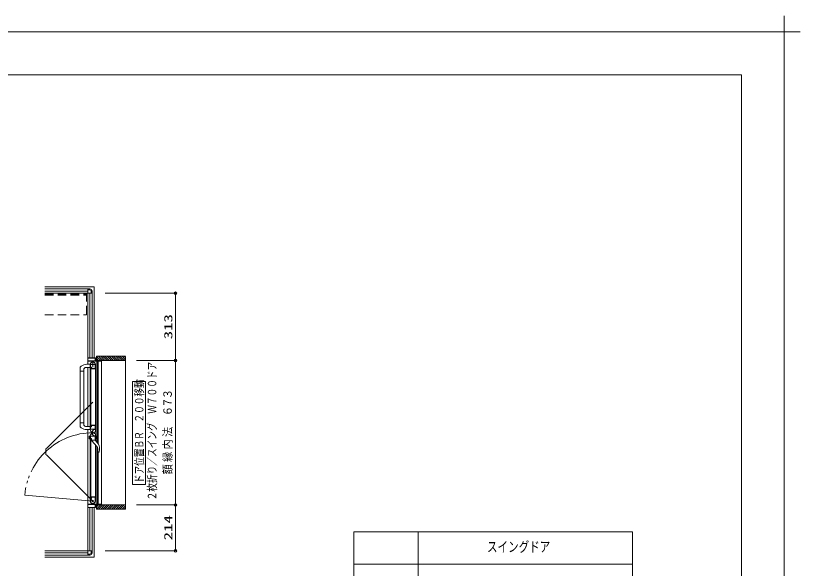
# Model space of a CAD drawing. Units: millimetres on the paper. Extents: x -305 to 305, y -152 to 152.
# Drawn here: x -60.2 to 122.7, y 23.5 to 152.3 of the extents above; entities that cross this region are included whole.
import ezdxf
from ezdxf.enums import TextEntityAlignment as Align

# ---------------------------------------------------------------- set-up
doc = ezdxf.new("R2010")
doc.units = ezdxf.units.MM
for name, pattern in [('DASHED2', [3, 2, -1]), ('LONG_CHAIN', [21, 18, -1, 1, -1]), ('LONG_DOUBLE_CHAIN', [21.8, 18, -1, 0.6, -0.6, 0.6, -1])]:
    doc.linetypes.add(name, pattern=pattern)
for name, color, linetype, lineweight in [('0-0_0', 7, 'Continuous', 9), ('0-1_VIEW0001', 7, 'Continuous', 9), ('0-2_1図面枠', 7, 'Continuous', 9), ('0-3_図面枠', 3, 'Continuous', 9), ('0-4_DEFPOINTS', 7, 'Continuous', 9)]:
    doc.layers.add(name, color=color, linetype=linetype, lineweight=lineweight)
doc.styles.add('ＭＳ ゴシック', font='')
doc.styles.get('ＭＳ ゴシック').set_extended_font_data('MS Gothic')

# ---------------------------------------------------------------- blocks, each defined once
blk = doc.blocks.new('_ORIGIN')
at = {"layer": '0-0_0'}
blk.add_line((0, 0), (-1, 0), dxfattribs=at)
blk.add_circle((0, 0), 0.5, dxfattribs=at)
blk = doc.blocks.new('グループ-6')
at = {"layer": '0-2_1図面枠'}
for p, q in [((4200, 2895), (4200, 3045)), ((4275, 2970), (4125, 2970))]:
    blk.add_line(p, q, dxfattribs=at)

msp = doc.modelspace()

# ---------------------------------------------------------------- linework, layer by layer
at = {"layer": '0-1_VIEW0001', "linetype": 'LONG_DOUBLE_CHAIN'}
for p, q in [((-53.434, 89.073), (-41.934, 89.073)), ((-41.934, 89.073), (-41.934, 72.498)), ((-42.249, 62.195), (-53.01, 51.434)), ((-53.21, 51.434), (-53.21, 49.908)), ((-42.249, 39.148), (-53.01, 49.908)), ((-58.114, 40.536), (-42.249, 39.148)), ((-41.934, 37.648), (-41.934, 26.073)), ((-53.434, 26.073), (-41.934, 26.073))]:
    msp.add_line(p, q, dxfattribs=at)
at = {"layer": '0-1_VIEW0001'}
for p, q in [((-43.434, 88.573), (-53.434, 88.573)), ((-53.434, 88.573), (-43.434, 88.573)), ((-43.434, 88.073), (-53.434, 88.073)), ((-43.434, 72.448), (-43.434, 88.573)), ((-43.434, 88.573), (-43.434, 88.173)), ((-43.434, 88.573), (-42.934, 88.573)), ((-42.934, 88.373), (-43.434, 88.373)), ((-42.634, 87.573), (-42.634, 88.073)), ((-42.434, 87.573), (-42.434, 88.073)), ((-42.434, 87.573), (-53.434, 87.573)), ((-42.934, 72.498), (-42.934, 87.573)), ((-42.834, 87.573), (-42.434, 87.573)), ((-42.434, 72.498), (-42.434, 87.573)), ((-42.434, 87.573), (-42.434, 72.498)), ((-39.394, 87.573), (-22.983, 87.573)), ((-22.983, 86.973), (-22.983, 72.498)), ((-43.434, 72.45), (-43.434, 71.024)), ((-41.114, 71.748), (-43.409, 71.748)), ((-43.389, 71.813), (-43.389, 72.438)), ((-43.384, 72.498), (-43.049, 72.498)), ((-43.374, 72.453), (-41.694, 72.453)), ((-41.694, 71.798), (-43.374, 71.798)), ((-43.034, 72.513), (-43.034, 72.563)), ((-43.024, 72.573), (-43.004, 72.573)), ((-42.994, 72.563), (-42.994, 72.513)), ((-42.979, 72.498), (-41.684, 72.498)), ((-41.679, 72.438), (-41.679, 71.813)), ((-41.634, 72.448), (-41.634, 71.813)), ((-41.619, 71.798), (-40.249, 71.798)), ((-34.609, 72.898), (-41.359, 72.898)), ((-41.359, 71.899), (-41.359, 72.898)), ((-40.41, 71.898), (-41.359, 72.848)), ((-40.91, 71.898), (-41.359, 72.348)), ((-34.609, 71.898), (-41.359, 71.898)), ((-41.328, 52.903), (-41.328, 71.748)), ((-41.199, 71.398), (-41.114, 71.398)), ((-41.099, 71.413), (-41.099, 71.733)), ((-41.049, 71.733), (-41.049, 71.048)), ((-40.199, 71.748), (-41.034, 71.748)), ((-41.011, 52.519), (-41.011, 71.748)), ((-39.91, 71.898), (-40.909, 72.898)), ((-39.41, 71.898), (-40.409, 72.898)), ((-40.234, 71.813), (-40.234, 71.883)), ((-40.184, 71.883), (-40.184, 71.763)), ((-40.184, 38.398), (-40.184, 71.748)), ((-38.91, 71.898), (-39.909, 72.898)), ((-38.409, 71.898), (-39.409, 72.898)), ((-37.909, 71.898), (-38.909, 72.898)), ((-37.409, 71.898), (-38.409, 72.898)), ((-36.909, 71.898), (-37.909, 72.898)), ((-36.409, 71.898), (-37.409, 72.898)), ((-35.909, 71.898), (-36.909, 72.898)), ((-35.414, 71.898), (-36.414, 72.898)), ((-34.919, 71.898), (-35.919, 72.898)), ((-34.609, 72.083), (-35.424, 72.898)), ((-34.609, 72.578), (-34.929, 72.898)), ((-34.609, 72.847), (-34.609, 37.248)), ((-32.069, 71.898), (-22.983, 71.898)), ((-45.199, 69.448), (-45.199, 70.308)), ((-44.973, 70.561), (-45.172, 70.377)), ((-44.344, 69.448), (-44.344, 69.803)), ((-43.844, 70.303), (-42.849, 70.303)), ((-43.677, 71.023), (-42.859, 71.026)), ((-43.434, 70.298), (-43.434, 56.524)), ((-42.849, 70.013), (-42.849, 70.998)), ((-42.834, 56.823), (-42.834, 69.998)), ((-42.808, 69.998), (-42.834, 69.998)), ((-42.804, 70.468), (-42.804, 70.998)), ((-42.786, 70.02), (-42.795, 70.005)), ((-42.684, 70.323), (-42.784, 70.323)), ((-42.784, 56.498), (-42.784, 70.323)), ((-42.634, 70.348), (-42.759, 70.348)), ((-42.614, 70.393), (-42.729, 70.393)), ((-42.684, 56.498), (-42.684, 70.323)), ((-42.624, 70.027), (-42.624, 70.033)), ((-42.614, 70.005), (-42.622, 70.02)), ((-41.659, 69.998), (-42.601, 69.998)), ((-42.584, 70.073), (-42.584, 70.298)), ((-42.539, 70.058), (-42.539, 70.318)), ((-41.709, 70.048), (-42.529, 70.048)), ((-41.699, 71.072), (-41.699, 70.058)), ((-41.649, 70.999), (-41.649, 56.823)), ((-41.249, 71.293), (-41.249, 71.348)), ((-41.249, 71.048), (-41.249, 71.113)), ((-41.214, 71.278), (-41.234, 71.278)), ((-41.234, 71.128), (-41.214, 71.128)), ((-41.199, 71.338), (-41.199, 71.293)), ((-41.199, 71.113), (-41.199, 71.068)), ((-41.099, 70.998), (-41.199, 70.998)), ((-41.188, 52.733), (-41.188, 70.998)), ((-41.114, 71.353), (-41.184, 71.353)), ((-41.184, 71.053), (-41.114, 71.053)), ((-41.099, 71.068), (-41.099, 71.338)), ((-22.983, 71.298), (-22.983, 38.848)), ((-45.199, 69.448), (-45.199, 56.512)), ((-44.344, 69.448), (-45.199, 69.448)), ((-44.349, 69.448), (-44.349, 57.374)), ((-29.987, 67.048), (-32.987, 67.048)), ((-32.987, 43.048), (-32.987, 67.048)), ((-29.987, 43.048), (-29.987, 67.048)), ((-44.344, 57.374), (-45.199, 57.374)), ((-44.344, 57.374), (-44.344, 57.019)), ((-42.849, 56.808), (-42.849, 55.822)), ((-42.834, 56.823), (-42.808, 56.823)), ((-42.795, 56.816), (-42.786, 56.802)), ((-42.624, 56.788), (-42.624, 56.794)), ((-42.622, 56.802), (-42.614, 56.816)), ((-41.649, 56.823), (-42.601, 56.823)), ((-42.584, 56.523), (-42.584, 56.748)), ((-42.539, 56.508), (-42.539, 56.758)), ((-42.524, 56.773), (-41.709, 56.773)), ((-41.699, 56.763), (-41.699, 55.903)), ((-41.649, 56.854), (-41.649, 55.284)), ((-44.974, 56.261), (-45.172, 56.444)), ((-43.914, 56.524), (-42.859, 56.524)), ((-43.677, 55.798), (-42.859, 55.796)), ((-43.434, 26.573), (-43.434, 55.798)), ((-43.434, 55.798), (-43.434, 37.698)), ((-42.804, 55.908), (-42.804, 56.358)), ((-41.709, 55.893), (-42.789, 55.893)), ((-42.784, 56.498), (-42.684, 56.498)), ((-42.759, 56.473), (-42.634, 56.473)), ((-42.729, 56.433), (-42.614, 56.433)), ((-42.419, 55.227), (-42.549, 55.302)), ((-42.419, 54.919), (-42.549, 54.844)), ((-42.343, 55.263), (-42.343, 54.883)), ((-41.854, 55.158), (-41.854, 55.308)), ((-41.854, 54.988), (-41.854, 54.838)), ((-41.799, 55.133), (-41.829, 55.133)), ((-41.799, 55.013), (-41.829, 55.013)), ((-41.723, 55.803), (-41.803, 55.803)), ((-43.099, 54.198), (-43.099, 53.747)), ((-42.849, 54.323), (-43.044, 54.27)), ((-42.849, 53.623), (-43.044, 53.675)), ((-42.949, 53.649), (-42.949, 54.296)), ((-42.849, 53.338), (-42.849, 54.324)), ((-42.834, 53.323), (-42.834, 40.148)), ((-42.834, 53.323), (-42.808, 53.323)), ((-42.804, 54.238), (-42.804, 53.788)), ((-42.795, 53.33), (-42.786, 53.345)), ((-41.709, 54.253), (-42.789, 54.253)), ((-42.784, 53.648), (-42.784, 39.823)), ((-42.784, 53.648), (-42.684, 53.648)), ((-42.759, 53.673), (-42.634, 53.673)), ((-42.729, 53.713), (-42.614, 53.713)), ((-42.684, 53.648), (-42.684, 39.823)), ((-42.624, 53.358), (-42.624, 53.352)), ((-42.622, 53.345), (-42.614, 53.33)), ((-42.601, 53.323), (-41.659, 53.323)), ((-42.584, 53.623), (-42.584, 53.398)), ((-42.539, 53.638), (-42.539, 53.388)), ((-42.524, 53.373), (-41.709, 53.373)), ((-42.524, 53.323), (-42.524, 53.232)), ((-42.495, 53.161), (-41.317, 51.873)), ((-41.699, 53.383), (-41.699, 54.243)), ((-40.936, 52.428), (-41.674, 53.323)), ((-41.649, 53.293), (-41.649, 54.863)), ((-41.649, 53.623), (-41.525, 53.656)), ((-41.549, 53.649), (-41.549, 54.296)), ((-41.499, 54.256), (-41.499, 53.69)), ((-41.649, 39.148), (-41.649, 52.236)), ((-41.328, 38.398), (-41.328, 51.885)), ((-41.188, 39.148), (-41.188, 51.688)), ((-41.09, 51.289), (-41.09, 50.77)), ((-41.029, 50.609), (-41.027, 50.606)), ((-41.011, 38.398), (-41.011, 50.573)), ((-40.952, 50.573), (-40.87, 50.573)), ((-40.828, 50.587), (-40.8, 50.621)), ((-40.828, 50.587), (-40.828, 50.586)), ((-40.756, 50.736), (-40.8, 50.621)), ((-29.987, 43.048), (-32.987, 43.048)), ((-42.849, 40.133), (-42.849, 39.148)), ((-42.808, 40.148), (-42.834, 40.148)), ((-42.804, 39.678), (-42.804, 39.148)), ((-42.786, 40.127), (-42.795, 40.141)), ((-42.684, 39.823), (-42.784, 39.823)), ((-42.634, 39.798), (-42.759, 39.798)), ((-42.614, 39.753), (-42.729, 39.753)), ((-42.624, 40.119), (-42.624, 40.113)), ((-42.614, 40.141), (-42.622, 40.127)), ((-41.659, 40.148), (-42.601, 40.148)), ((-42.584, 40.073), (-42.584, 39.848)), ((-42.539, 40.088), (-42.539, 39.828)), ((-41.709, 40.098), (-42.529, 40.098)), ((-41.699, 39.074), (-41.699, 40.088)), ((-41.249, 39.098), (-41.249, 39.033)), ((-41.249, 38.853), (-41.249, 38.798)), ((-41.234, 39.018), (-41.214, 39.018)), ((-41.214, 38.868), (-41.234, 38.868)), ((-41.099, 39.148), (-41.199, 39.148)), ((-41.199, 39.033), (-41.199, 39.078)), ((-41.199, 38.808), (-41.199, 38.853)), ((-41.199, 38.748), (-41.114, 38.748)), ((-41.184, 39.093), (-41.114, 39.093)), ((-41.114, 38.793), (-41.184, 38.793)), ((-41.099, 39.078), (-41.099, 38.808)), ((-41.099, 38.733), (-41.099, 38.413)), ((-41.049, 38.413), (-41.049, 39.098)), ((-41.114, 38.398), (-43.409, 38.398)), ((-43.389, 38.333), (-43.389, 37.708)), ((-43.384, 37.648), (-43.049, 37.648)), ((-41.694, 38.348), (-43.374, 38.348)), ((-43.374, 37.693), (-41.694, 37.693)), ((-43.034, 37.633), (-43.034, 37.583)), ((-43.024, 37.573), (-43.004, 37.573)), ((-42.994, 37.583), (-42.994, 37.633)), ((-42.979, 37.648), (-41.684, 37.648)), ((-42.934, 27.573), (-42.934, 37.648)), ((-42.434, 27.573), (-42.434, 37.648)), ((-42.434, 37.648), (-42.434, 27.573)), ((-41.679, 37.708), (-41.679, 38.333)), ((-41.634, 37.698), (-41.634, 38.333)), ((-41.619, 38.348), (-40.249, 38.348)), ((-34.609, 38.248), (-41.359, 38.248)), ((-40.41, 38.248), (-41.359, 37.298)), ((-40.91, 38.248), (-41.359, 37.798)), ((-40.199, 38.398), (-41.034, 38.398)), ((-39.91, 38.248), (-40.909, 37.248)), ((-39.41, 38.248), (-40.409, 37.248)), ((-40.234, 38.333), (-40.234, 38.263)), ((-40.184, 38.263), (-40.184, 38.383)), ((-38.91, 38.248), (-39.909, 37.248)), ((-38.409, 38.248), (-39.409, 37.248)), ((-37.91, 38.248), (-38.909, 37.248)), ((-37.409, 38.248), (-38.409, 37.248)), ((-36.909, 38.248), (-37.909, 37.248)), ((-36.409, 38.248), (-37.409, 37.248)), ((-35.909, 38.248), (-36.909, 37.248)), ((-35.414, 38.248), (-36.414, 37.248)), ((-34.92, 38.248), (-35.919, 37.248)), ((-34.609, 38.063), (-35.425, 37.248)), ((-34.609, 37.568), (-34.93, 37.248)), ((-32.069, 38.248), (-22.984, 38.248)), ((-32.069, 38.248), (-22.983, 38.248)), ((-22.984, 28.173), (-22.984, 37.648)), ((18.617, 31.98), (83.617, 31.98)), ((33.617, 31.98), (33.617, -75.52)), ((83.617, 31.98), (83.617, -75.52)), ((-42.434, 27.573), (-53.434, 27.573)), ((-42.834, 27.573), (-42.434, 27.573)), ((-42.634, 27.573), (-42.634, 27.073)), ((-42.434, 27.573), (-42.434, 27.073)), ((-39.394, 27.573), (-22.984, 27.573)), ((-43.434, 27.073), (-53.434, 27.073)), ((-43.434, 26.573), (-53.434, 26.573)), ((-53.434, 26.573), (-43.434, 26.573)), ((-43.434, 26.573), (-43.434, 26.973)), ((-42.934, 26.773), (-43.434, 26.773)), ((-43.434, 26.573), (-42.934, 26.573)), ((18.617, 24.48), (83.617, 24.48))]:
    msp.add_line(p, q, dxfattribs=at)
at = {"layer": '0-1_VIEW0001', "color": 6, "linetype": 'DASHED2'}
for p, q in [((-53.434, 87.373), (-43.684, 87.373)), ((-53.434, 87.123), (-43.684, 87.123)), ((-43.684, 82.623), (-43.684, 87.573)), ((-53.434, 82.573), (-43.684, 82.573))]:
    msp.add_line(p, q, dxfattribs=at)
at = {"layer": '0-1_VIEW0001', "linetype": 'LONG_CHAIN'}
for p, q in [((-42.249, 70.348), (-42.249, 71.648)), ((-42.899, 70.998), (-41.599, 70.998)), ((-42.037, 55.073), (-42.428, 55.073)), ((-42.249, 55.286), (-42.249, 54.861)), ((-42.019, 39.148), (-42.479, 39.148)), ((-42.249, 38.918), (-42.249, 39.378))]:
    msp.add_line(p, q, dxfattribs=at)
at = {"layer": '0-1_VIEW0001', "color": 5}
msp.add_line((-41.359, 38.248), (-34.609, 38.248), dxfattribs=at)
at = {"layer": '0-1_VIEW0001'}
for points in [[(-41.649, 53.623), (-41.649, 54.323), (-41.525, 54.289)], [(-41.082, 50.709), (-41.083, 50.713), (-41.084, 50.717), (-41.085, 50.721), (-41.086, 50.726), (-41.087, 50.73), (-41.087, 50.734), (-41.088, 50.738), (-41.089, 50.743), (-41.089, 50.747), (-41.09, 50.752), (-41.09, 50.754), (-41.09, 50.756), (-41.09, 50.758), (-41.09, 50.76), (-41.09, 50.762), (-41.09, 50.764), (-41.09, 50.767), (-41.09, 50.769), (-41.09, 50.771), (-41.09, 50.773)], [(-41.029, 50.609), (-41.03, 50.61), (-41.031, 50.611), (-41.032, 50.612), (-41.033, 50.613), (-41.034, 50.614), (-41.035, 50.616), (-41.036, 50.617), (-41.037, 50.618), (-41.038, 50.62), (-41.039, 50.621), (-41.04, 50.622), (-41.041, 50.624), (-41.042, 50.625), (-41.043, 50.627), (-41.044, 50.628), (-41.045, 50.63), (-41.046, 50.631), (-41.047, 50.633), (-41.049, 50.635), (-41.051, 50.638), (-41.053, 50.641), (-41.054, 50.644), (-41.056, 50.647), (-41.058, 50.651), (-41.06, 50.654), (-41.062, 50.658), (-41.064, 50.661), (-41.066, 50.665), (-41.068, 50.669), (-41.069, 50.673), (-41.071, 50.677), (-41.073, 50.68), (-41.074, 50.684), (-41.076, 50.688), (-41.077, 50.692), (-41.078, 50.696), (-41.08, 50.7), (-41.081, 50.705), (-41.082, 50.709)], [(-40.87, 50.573), (-40.868, 50.573), (-40.866, 50.574), (-40.864, 50.574), (-40.861, 50.574), (-40.859, 50.574), (-40.857, 50.575), (-40.855, 50.575), (-40.853, 50.576), (-40.85, 50.576), (-40.848, 50.576), (-40.846, 50.577), (-40.844, 50.578), (-40.842, 50.578), (-40.839, 50.579), (-40.837, 50.58), (-40.835, 50.581), (-40.833, 50.582), (-40.831, 50.584), (-40.83, 50.585), (-40.828, 50.586)], [(-34.609, 37.248), (-41.359, 37.248), (-41.359, 38.249)], [(18.617, 31.98), (18.617, -75.52), (83.617, -75.52)]]:
    msp.add_lwpolyline(points, dxfattribs=at)
for centre, radius in [((-42.249, 70.998), 0.125), ((-42.249, 55.073), 0.113), ((-42.249, 39.148), 0.125)]:
    msp.add_circle(centre, radius, dxfattribs=at)
for centre, radius, start, end in [((-42.934, 88.073), 0.5, 0, 90), ((-42.934, 88.073), 0.3, 0, 90), ((-43.384, 72.448), 0.05, 90, 180), ((-43.409, 71.773), 0.025, 180, 270), ((-43.374, 72.438), 0.015, 90, 180), ((-43.374, 71.813), 0.015, 180, 270), ((-43.049, 72.513), 0.015, 270, 0), ((-43.024, 72.563), 0.01, 90, 180), ((-43.004, 72.563), 0.01, 0, 90), ((-42.979, 72.513), 0.015, 180, 270), ((-42.249, 70.998), 0.6, 0, 180), ((-42.249, 70.998), 0.555, 7.76707, 180), ((-41.694, 72.438), 0.015, 0, 90), ((-41.694, 71.813), 0.015, 270, 0), ((-41.684, 72.448), 0.05, 0, 90), ((-41.619, 71.813), 0.015, 180, 270), ((-41.199, 71.348), 0.05, 90, 180), ((-41.114, 71.733), 0.015, 0, 90), ((-41.114, 71.413), 0.015, 270, 0), ((-41.034, 71.733), 0.015, 90, 180), ((-40.249, 71.813), 0.015, 270, 0), ((-40.219, 71.883), 0.015, 90, 180), ((-40.199, 71.883), 0.015, 0, 90), ((-40.199, 71.763), 0.015, 270, 0), ((-45.099, 70.308), 0.1, 136.52757, 180), ((-43.67, 68.953), 2.07, 90.2, 129.02418), ((-43.844, 69.803), 0.5, 90, 180), ((-42.834, 70.013), 0.015, 180, 270), ((-42.808, 70.013), 0.015, 270, 329.03624), ((-42.729, 70.468), 0.075, 180, 270), ((-42.799, 70.027), 0.015, 329.03624, 0), ((-42.759, 70.323), 0.025, 90, 180), ((-42.634, 70.298), 0.05, 0, 90), ((-42.609, 70.033), 0.015, 90, 180), ((-42.609, 70.027), 0.015, 180, 210.96376), ((-42.614, 70.318), 0.075, 0, 90), ((-42.601, 70.013), 0.015, 210.96376, 270), ((-42.609, 70.073), 0.025, 270, 0), ((-42.529, 70.058), 0.01, 180, 270), ((-41.709, 70.058), 0.01, 270, 0), ((-41.709, 71.072), 0.01, 0, 7.76707), ((-41.659, 70.008), 0.01, 270, 0), ((-41.234, 71.293), 0.015, 180, 270), ((-41.234, 71.113), 0.015, 90, 180), ((-41.199, 71.048), 0.05, 180, 270), ((-41.214, 71.293), 0.015, 270, 0), ((-41.214, 71.113), 0.015, 0, 90), ((-41.184, 71.338), 0.015, 90, 180), ((-41.184, 71.068), 0.015, 180, 270), ((-41.114, 71.338), 0.015, 0, 90), ((-41.114, 71.068), 0.015, 270, 0), ((-41.099, 71.048), 0.05, 270, 0), ((-43.844, 57.019), 0.5, 180, 262.04438), ((-42.834, 56.808), 0.015, 90, 180), ((-42.808, 56.808), 0.015, 30.96376, 90), ((-42.799, 56.794), 0.015, 0, 30.96376), ((-42.609, 56.794), 0.015, 149.03624, 180), ((-42.609, 56.788), 0.015, 180, 270), ((-42.601, 56.808), 0.015, 90, 149.03624), ((-42.609, 56.748), 0.025, 0, 90), ((-42.524, 56.758), 0.015, 90, 180), ((-41.709, 56.763), 0.01, 0, 90), ((-41.659, 56.813), 0.01, 0, 90), ((-45.099, 56.513), 0.1, 180, 223.47243), ((-43.67, 57.868), 2.07, 230.94186, 269.8), ((-42.249, 55.822), 0.6, 180, 240), ((-42.729, 56.358), 0.075, 90, 180), ((-42.789, 55.908), 0.015, 180, 270), ((-42.759, 56.498), 0.025, 180, 270), ((-42.634, 56.523), 0.05, 270, 0), ((-42.614, 56.508), 0.075, 270, 0), ((-41.803, 55.263), 0.54, 90, 180), ((-41.829, 55.158), 0.025, 180, 270), ((-41.829, 54.988), 0.025, 90, 180), ((-41.799, 55.283), 0.15, 270, 0), ((-41.799, 54.863), 0.15, 0, 90), ((-41.709, 55.903), 0.01, 270, 0), ((-43.024, 54.198), 0.075, 105, 180), ((-43.024, 53.747), 0.075, 180, 255), ((-42.249, 54.324), 0.6, 120, 180), ((-42.834, 53.338), 0.015, 180, 270), ((-42.808, 53.338), 0.015, 270, 329.03624), ((-42.789, 54.238), 0.015, 90, 180), ((-42.729, 53.788), 0.075, 180, 270), ((-42.799, 53.352), 0.015, 329.03624, 0), ((-42.759, 53.648), 0.025, 90, 180), ((-42.634, 53.623), 0.05, 0, 90), ((-42.609, 53.358), 0.015, 90, 180), ((-42.609, 53.352), 0.015, 180, 210.96376), ((-42.614, 53.638), 0.075, 0, 90), ((-42.601, 53.338), 0.015, 210.96376, 270), ((-42.609, 53.398), 0.025, 270, 0), ((-42.524, 53.388), 0.015, 180, 270), ((-42.424, 53.232), 0.1, 180, 222.43623), ((-41.803, 54.883), 0.54, 180, 270), ((-41.709, 54.243), 0.01, 0, 90), ((-41.709, 53.383), 0.01, 270, 0), ((-41.659, 53.333), 0.01, 270, 0), ((-41.534, 54.256), 0.035, 0, 75), ((-41.534, 53.69), 0.035, 285, 0), ((-41.955, 51.289), 0.865, 0, 42.43623), ((-41.631, 51.855), 0.9, 9.28844, 39.5), ((-44.364, 51.408), 3.67, 349.4547, 9.28844), ((-40.952, 50.673), 0.1, 221.81032, 270), ((-42.834, 40.133), 0.015, 90, 180), ((-42.249, 39.148), 0.6, 180, 0), ((-42.808, 40.133), 0.015, 30.96376, 90), ((-42.729, 39.678), 0.075, 90, 180), ((-42.249, 39.148), 0.555, 180, 352.23293), ((-42.799, 40.119), 0.015, 0, 30.96376), ((-42.759, 39.823), 0.025, 180, 270), ((-42.634, 39.848), 0.05, 270, 0), ((-42.609, 40.119), 0.015, 149.03624, 180), ((-42.609, 40.113), 0.015, 180, 270), ((-42.601, 40.133), 0.015, 90, 149.03624), ((-42.614, 39.828), 0.075, 270, 0), ((-42.609, 40.073), 0.025, 0, 90), ((-42.529, 40.088), 0.01, 90, 180), ((-41.709, 40.088), 0.01, 0, 90), ((-41.709, 39.074), 0.01, 352.23293, 0), ((-41.659, 40.138), 0.01, 0, 90), ((-41.664, 39.248), 0.015, 0, 2.69354), ((-41.199, 39.098), 0.05, 90, 180), ((-41.234, 39.033), 0.015, 180, 270), ((-41.234, 38.853), 0.015, 90, 180), ((-41.199, 38.798), 0.05, 180, 270), ((-41.214, 39.033), 0.015, 270, 0), ((-41.214, 38.853), 0.015, 0, 90), ((-41.184, 39.078), 0.015, 90, 180), ((-41.184, 38.808), 0.015, 180, 270), ((-41.114, 39.078), 0.015, 0, 90), ((-41.114, 38.808), 0.015, 270, 0), ((-41.114, 38.733), 0.015, 0, 90), ((-41.099, 39.098), 0.05, 0, 90), ((-43.409, 38.373), 0.025, 90, 180), ((-43.384, 37.698), 0.05, 180, 270), ((-43.374, 38.333), 0.015, 90, 180), ((-43.374, 37.708), 0.015, 180, 270), ((-43.049, 37.633), 0.015, 0, 90), ((-43.024, 37.583), 0.01, 180, 270), ((-43.004, 37.583), 0.01, 270, 0), ((-42.979, 37.633), 0.015, 90, 180), ((-41.694, 38.333), 0.015, 0, 90), ((-41.694, 37.708), 0.015, 270, 0), ((-41.684, 37.698), 0.05, 270, 0), ((-41.619, 38.333), 0.015, 90, 180), ((-41.114, 38.413), 0.015, 270, 0), ((-41.034, 38.413), 0.015, 180, 270), ((-40.249, 38.333), 0.015, 0, 90), ((-40.219, 38.263), 0.015, 180, 270), ((-40.199, 38.383), 0.015, 0, 90), ((-40.199, 38.263), 0.015, 270, 0), ((-42.934, 27.073), 0.5, 270, 0), ((-42.934, 27.073), 0.3, 270, 0)]:
    msp.add_arc(centre, radius, start, end, dxfattribs=at)
at = {"layer": '0-1_VIEW0001', "color": 6, "linetype": 'DASHED2'}
msp.add_arc((-43.734, 82.623), 0.05, 270, 0, dxfattribs=at)
at = {"layer": '0-1_VIEW0001', "linetype": 'LONG_DOUBLE_CHAIN'}
msp.add_arc((-42.249, 39.148), 15.925, 90, 175, dxfattribs=at)
at = {"layer": '0-3_図面枠'}
msp.add_lwpolyline([(-291.017, -138.498), (108.983, -138.498), (108.983, 138.502), (-291.017, 138.502)], close=True, dxfattribs=at)
at = {"layer": '0-4_DEFPOINTS'}
for p, q in [((118.983, 148.502), (-301.017, 148.502)), ((118.983, -148.498), (118.983, 148.502))]:
    msp.add_line(p, q, dxfattribs=at)

# ---------------------------------------------------------------- block references
at = {"layer": '0-1_VIEW0001', "xscale": 0.6, "yscale": 0.6}
for p, rotation in [((-22.983, 87.573), 90), ((-22.983, 71.898), 270), ((-22.983, 71.898), 90), ((-22.984, 38.248), 90), ((-22.983, 38.248), 270), ((-22.984, 27.573), 270)]:
    msp.add_blockref('_ORIGIN', p, dxfattribs=dict(at, rotation=rotation))
at = {"layer": '0-2_1図面枠', "xscale": 0.05, "yscale": 0.05}
msp.add_blockref('グループ-6', (-91.017, 0.002), dxfattribs=at)

# ---------------------------------------------------------------- texts
at = {"layer": '0-1_VIEW0001', "style": 'ＭＳ ゴシック'}
for s, width, p in [('313', 1.5, (-23.122, 76.846)), ('２枚折り／スイング\u3000Ｗ７００ドア', 0.75, (-26.87, 39.333)), ('ドア位置ＢＲ\u3000２００移動', 0.75, (-29.868, 43.333)), ('３', 0.9, (-23.249, 62.924)), ('７', 0.9, (-23.249, 60.936)), ('６', 0.9, (-23.249, 58.948)), ('法', 0.9, (-23.249, 54.108)), ('内', 0.9, (-23.249, 51.2)), ('縁', 0.9, (-23.249, 48.292)), ('額', 0.9, (-23.249, 45.384)), ('214', 1.5, (-23.123, 30.001))]:
    msp.add_text(s, height=1.921, rotation=90, dxfattribs=dict(at, width=width)).set_placement(p, align=Align.BOTTOM_LEFT)
at = {"layer": '0-1_VIEW0001', "style": 'ＭＳ ゴシック', "width": 0.75}
msp.add_text('スイングドア', height=2.405, dxfattribs=at).set_placement((49.67, 26.586), align=Align.BOTTOM_LEFT)

doc.saveas('drawing.dxf')
